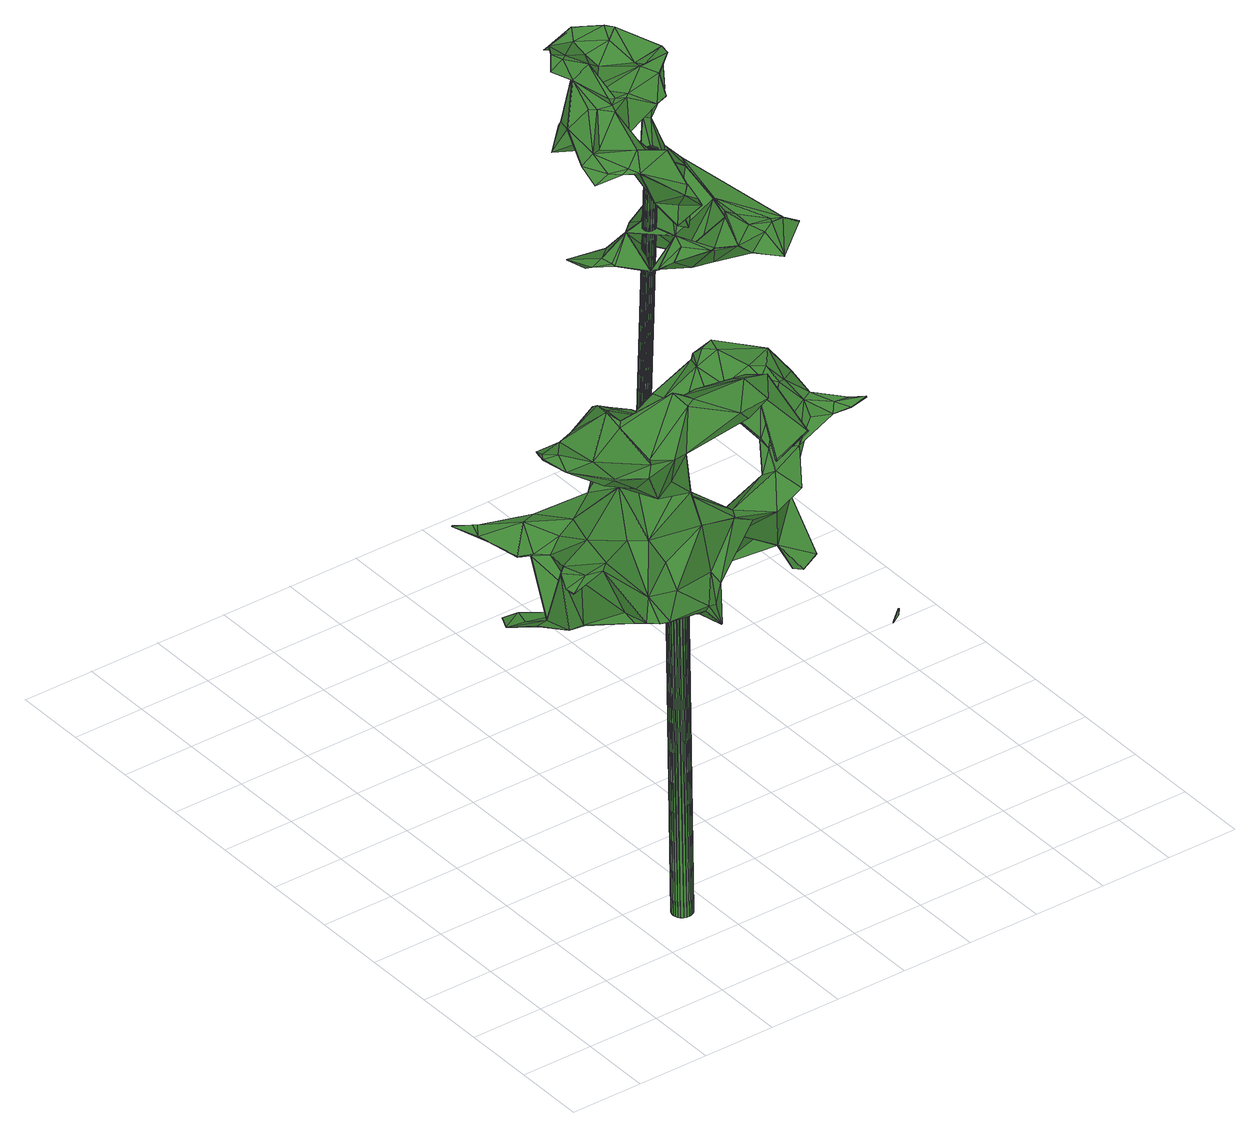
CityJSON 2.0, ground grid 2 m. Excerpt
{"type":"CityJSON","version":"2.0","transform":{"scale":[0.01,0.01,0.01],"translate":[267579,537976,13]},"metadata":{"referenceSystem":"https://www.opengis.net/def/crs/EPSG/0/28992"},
"CityObjects":{
"tree1":{"type":"SolitaryVegetationObject","attributes":{"gtid":162,"crown_width_m":7.84,"crown_median_z":25.94,"crown_r50_m":0.362,"crown_porosity":0.915,"trunk_H_m":12.2,"trunk_DBH_m":0.555,"trunk_radius_m":0.278,"trunk_base_height_m":13.74,"original_gtid":"178"},"geometry":[{"type":"Solid","lod":"3","boundaries":[[[[0,1,2]],[[3,4,5]],[[6,7,8]],[[9,10,11]],[[12,13,14]],[[15,16,17]],[[18,19,20]],[[15,21,22]],[[23,24,25]],[[26,27,28]],[[29,30,31]],[[32,33,34]],[[32,34,35]],[[36,37,38]],[[36,39,37]],[[14,40,41]],[[42,43,44]],[[45,46,47]],[[45,47,48]],[[49,50,51]],[[52,51,50]],[[53,54,55]],[[56,57,58]],[[3,5,59]],[[60,15,17]],[[48,61,32]],[[50,49,62]],[[62,49,63]],[[64,0,2]],[[14,65,40]],[[28,27,66]],[[67,68,69]],[[70,71,72]],[[73,74,75]],[[76,60,17]],[[76,17,77]],[[78,79,80]],[[81,67,82]],[[28,66,83]],[[84,21,60]],[[85,86,87]],[[76,88,35]],[[6,8,89]],[[64,79,0]],[[90,40,65]],[[91,92,20]],[[93,94,95]],[[96,97,98]],[[99,100,101]],[[102,103,104]],[[46,105,104]],[[106,11,10]],[[107,1,0]],[[108,109,110]],[[78,80,111]],[[112,113,114]],[[115,116,117]],[[57,56,118]],[[119,120,121]],[[7,122,123]],[[8,7,123]],[[124,97,125]],[[40,126,127]],[[116,128,129]],[[130,129,128]],[[131,132,133]],[[14,13,65]],[[134,72,93]],[[101,135,136]],[[137,138,139]],[[22,45,15]],[[77,88,4]],[[51,140,49]],[[28,141,26]],[[83,141,28]],[[142,143,25]],[[144,145,146]],[[80,146,145]],[[147,148,149]],[[2,144,64]],[[27,150,66]],[[115,117,151]],[[152,153,154]],[[155,152,154]],[[156,98,97]],[[157,158,19]],[[91,19,158]],[[48,32,16]],[[106,159,145]],[[160,161,162]],[[71,163,164]],[[81,110,165]],[[119,149,166]],[[167,162,161]],[[129,130,168]],[[129,168,157]],[[152,169,153]],[[169,170,153]],[[108,29,171]],[[172,77,4]],[[149,110,109]],[[173,174,175]],[[173,175,176]],[[160,162,112]],[[173,177,178]],[[173,176,177]],[[179,180,181]],[[14,71,182]],[[117,116,183]],[[117,183,19]],[[89,177,184]],[[184,177,176]],[[157,19,183]],[[144,146,64]],[[185,75,186]],[[187,188,189]],[[190,191,192]],[[120,191,190]],[[193,194,104]],[[77,17,16]],[[187,189,71]],[[98,43,195]],[[196,96,195]],[[197,181,144]],[[198,144,181]],[[98,195,96]],[[111,80,164]],[[172,4,3]],[[196,195,43]],[[199,36,38]],[[38,200,199]],[[156,44,98]],[[98,44,43]],[[201,202,96]],[[151,158,157]],[[151,157,168]],[[62,52,50]],[[203,94,204]],[[35,205,32]],[[127,41,40]],[[165,110,206]],[[207,208,9]],[[9,208,57]],[[106,180,11]],[[174,209,175]],[[210,211,117]],[[129,183,116]],[[212,138,213]],[[212,175,138]],[[129,157,183]],[[214,147,215]],[[69,216,67]],[[83,150,141]],[[64,146,80]],[[189,111,163]],[[131,217,132]],[[19,91,20]],[[119,166,120]],[[218,190,219]],[[3,58,172]],[[53,220,18]],[[204,94,221]],[[222,221,94]],[[95,94,203]],[[102,104,105]],[[46,223,105]],[[102,105,223]],[[161,160,39]],[[23,85,224]],[[197,144,1]],[[186,167,185]],[[221,117,19]],[[73,185,225]],[[167,161,185]],[[9,138,175]],[[9,226,138]],[[90,126,40]],[[96,42,201]],[[127,126,107]],[[68,63,140]],[[127,188,41]],[[180,106,198]],[[180,198,181]],[[227,228,155]],[[5,4,229]],[[230,141,150]],[[172,76,77]],[[222,94,93]],[[231,133,232]],[[84,60,100]],[[233,177,89]],[[65,177,233]],[[26,230,27]],[[141,230,26]],[[53,20,234]],[[38,53,234]],[[109,229,149]],[[5,229,109]],[[22,84,235]],[[11,180,226]],[[234,236,200]],[[177,65,13]],[[32,205,16]],[[123,122,212]],[[186,162,167]],[[214,237,61]],[[238,186,82]],[[164,80,145]],[[165,239,240]],[[35,88,205]],[[213,241,8]],[[242,241,213]],[[109,243,5]],[[122,7,244]],[[91,158,92]],[[151,92,158]],[[84,100,99]],[[58,57,172]],[[235,45,22]],[[128,245,130]],[[224,87,142]],[[85,87,224]],[[1,144,2]],[[21,84,22]],[[235,84,99]],[[222,246,247]],[[222,248,246]],[[4,88,207]],[[152,249,169]],[[238,162,186]],[[112,162,238]],[[77,205,88]],[[250,211,251]],[[73,75,185]],[[4,207,229]],[[249,252,85]],[[228,85,252]],[[228,252,249]],[[0,78,107]],[[244,253,122]],[[23,25,85]],[[184,176,254]],[[254,253,184]],[[96,196,42]],[[200,74,73]],[[112,255,160]],[[112,70,255]],[[24,142,25]],[[224,142,24]],[[224,24,23]],[[253,7,6]],[[175,209,207]],[[59,58,3]],[[161,36,185]],[[39,36,161]],[[185,36,225]],[[38,234,200]],[[107,197,1]],[[126,197,107]],[[51,256,140]],[[257,103,155]],[[10,9,57]],[[211,258,251]],[[210,258,211]],[[70,112,12]],[[27,230,150]],[[88,76,172]],[[57,118,159]],[[259,260,114]],[[39,134,54]],[[200,236,108]],[[29,108,236]],[[92,29,236]],[[140,261,262]],[[244,232,253]],[[31,30,263]],[[155,154,257]],[[199,200,73]],[[199,73,225]],[[225,36,199]],[[97,264,156]],[[206,239,165]],[[200,108,74]],[[206,240,239]],[[206,265,240]],[[34,33,60]],[[229,259,149]],[[147,149,259]],[[266,211,250]],[[66,150,83]],[[190,192,193]],[[18,220,267]],[[173,178,174]],[[179,226,180]],[[244,7,268]],[[232,244,268]],[[232,268,231]],[[165,269,270]],[[81,270,269]],[[81,165,270]],[[143,249,85]],[[143,85,25]],[[205,77,16]],[[119,110,149]],[[235,99,136]],[[136,99,101]],[[43,42,196]],[[181,197,271]],[[223,45,235]],[[265,110,119]],[[206,110,265]],[[108,110,81]],[[74,108,81]],[[156,264,56]],[[156,272,44]],[[153,170,219]],[[56,273,156]],[[223,46,45]],[[75,74,81]],[[229,209,260]],[[207,209,229]],[[75,81,186]],[[111,107,78]],[[202,97,96]],[[78,0,79]],[[222,247,221]],[[140,262,170]],[[64,80,79]],[[198,106,145]],[[68,67,274]],[[184,253,6]],[[127,107,188]],[[18,267,221]],[[222,93,248]],[[165,261,269]],[[187,41,188]],[[122,253,254]],[[93,95,134]],[[120,166,191]],[[116,115,245]],[[134,39,160]],[[250,263,266]],[[15,45,16]],[[265,121,240]],[[11,226,9]],[[21,15,60]],[[59,243,263]],[[8,241,89]],[[123,275,8]],[[211,92,151]],[[68,140,170]],[[63,49,140]],[[272,250,251]],[[272,251,42]],[[44,272,42]],[[10,159,106]],[[12,177,13]],[[276,135,277]],[[259,229,260]],[[259,216,147]],[[67,216,259]],[[264,248,71]],[[278,194,193]],[[81,82,186]],[[250,273,263]],[[59,263,273]],[[272,273,250]],[[31,243,109]],[[190,218,121]],[[69,68,279]],[[33,100,60]],[[32,61,33]],[[243,31,263]],[[212,122,254]],[[89,280,6]],[[280,184,6]],[[251,258,42]],[[281,133,132]],[[169,249,143]],[[119,121,265]],[[34,76,35]],[[60,76,34]],[[132,217,253]],[[188,107,189]],[[89,184,280]],[[145,159,164]],[[207,9,175]],[[55,134,95]],[[54,134,55]],[[204,282,203]],[[181,139,179]],[[255,70,134]],[[142,87,143]],[[212,275,123]],[[117,247,210]],[[213,8,275]],[[212,213,275]],[[254,175,212]],[[272,156,273]],[[56,58,273]],[[59,273,58]],[[59,5,243]],[[47,278,214]],[[47,214,61]],[[53,37,54]],[[48,16,45]],[[57,208,172]],[[103,283,104]],[[271,139,181]],[[221,267,204]],[[235,227,223]],[[134,70,72]],[[41,187,71]],[[41,71,14]],[[194,46,104]],[[253,232,281]],[[281,232,133]],[[172,208,88]],[[19,18,221]],[[164,163,111]],[[249,152,155]],[[82,67,113]],[[259,113,67]],[[227,86,228]],[[168,130,245]],[[116,245,128]],[[175,254,176]],[[215,279,277]],[[95,220,55]],[[143,279,169]],[[255,134,160]],[[169,279,68]],[[178,284,114]],[[114,260,209]],[[114,209,174]],[[71,118,264]],[[56,264,118]],[[271,242,139]],[[68,170,169]],[[264,97,124]],[[264,124,248]],[[263,30,266]],[[211,266,30]],[[277,87,86]],[[277,86,276]],[[231,285,133]],[[286,190,193]],[[190,286,219]],[[112,238,113]],[[18,20,53]],[[236,234,20]],[[236,20,92]],[[276,86,227]],[[82,113,238]],[[39,54,37]],[[259,114,113]],[[211,30,92]],[[279,143,287]],[[215,147,216]],[[279,215,216]],[[279,216,69]],[[92,30,29]],[[253,268,7]],[[247,117,221]],[[211,151,117]],[[93,72,248]],[[71,248,72]],[[271,197,90]],[[126,90,197]],[[213,138,137]],[[226,179,138]],[[42,258,201]],[[107,111,189]],[[207,88,208]],[[257,283,103]],[[174,178,114]],[[95,203,282]],[[282,267,95]],[[12,284,177]],[[178,177,284]],[[193,104,283]],[[114,284,112]],[[112,284,12]],[[149,148,166]],[[191,166,148]],[[204,267,282]],[[278,192,214]],[[85,228,86]],[[55,220,53]],[[63,68,274]],[[63,274,62]],[[81,274,67]],[[269,52,274]],[[269,274,81]],[[62,274,52]],[[154,219,286]],[[154,286,257]],[[155,228,249]],[[71,189,163]],[[48,47,61]],[[194,278,47]],[[46,194,47]],[[57,159,10]],[[246,248,124]],[[71,159,118]],[[164,159,71]],[[108,171,109]],[[31,171,29]],[[147,214,191]],[[192,191,214]],[[242,213,137]],[[277,287,143]],[[168,245,151]],[[115,151,245]],[[223,155,102]],[[102,155,103]],[[235,136,276]],[[227,235,276]],[[135,276,136]],[[223,227,155]],[[267,220,95]],[[12,182,288]],[[12,288,70]],[[52,269,51]],[[261,51,269]],[[215,277,135]],[[289,70,288]],[[289,288,182]],[[210,290,201]],[[65,291,90]],[[201,290,202]],[[246,124,125]],[[202,125,97]],[[131,268,217]],[[253,217,268]],[[253,281,132]],[[65,233,291]],[[14,182,12]],[[286,283,257]],[[286,193,283]],[[261,165,121]],[[261,121,218]],[[240,121,165]],[[190,121,120]],[[214,215,237]],[[135,101,237]],[[135,237,215]],[[53,38,37]],[[210,247,246]],[[268,131,285]],[[268,285,231]],[[87,277,143]],[[133,285,131]],[[89,241,233]],[[242,233,241]],[[278,193,292]],[[191,148,147]],[[109,171,31]],[[144,198,145]],[[271,90,291]],[[271,291,242]],[[70,289,71]],[[182,71,289]],[[233,242,291]],[[137,139,242]],[[179,139,138]],[[192,292,193]],[[192,278,292]],[[33,61,293]],[[153,219,154]],[[170,262,219]],[[61,237,293]],[[101,293,237]],[[33,293,100]],[[100,293,101]],[[261,140,256]],[[261,256,51]],[[201,258,210]],[[218,262,261]],[[219,262,218]],[[277,279,287]],[[210,246,125]],[[290,125,202]],[[290,210,125]],[[294,295,296]],[[294,296,297]],[[297,296,298]],[[297,298,299]],[[296,295,300]],[[296,300,298]],[[298,300,301]],[[298,301,299]],[[300,295,302]],[[300,302,301]],[[301,302,303]],[[301,303,299]],[[302,295,304]],[[302,304,303]],[[303,304,305]],[[303,305,299]],[[304,295,306]],[[304,306,305]],[[305,306,307]],[[305,307,299]],[[306,295,308]],[[306,308,307]],[[307,308,309]],[[307,309,299]],[[308,295,310]],[[308,310,309]],[[309,310,311]],[[309,311,299]],[[310,295,312]],[[310,312,311]],[[311,312,313]],[[311,313,299]],[[312,295,314]],[[312,314,313]],[[313,314,315]],[[313,315,299]],[[314,295,316]],[[314,316,315]],[[315,316,317]],[[315,317,299]],[[316,295,318]],[[316,318,317]],[[317,318,319]],[[317,319,299]],[[318,295,320]],[[318,320,319]],[[319,320,321]],[[319,321,299]],[[320,295,322]],[[320,322,321]],[[321,322,323]],[[321,323,299]],[[322,295,324]],[[322,324,323]],[[323,324,325]],[[323,325,299]],[[324,295,326]],[[324,326,325]],[[325,326,327]],[[325,327,299]],[[326,295,328]],[[326,328,327]],[[327,328,329]],[[327,329,299]],[[328,295,330]],[[328,330,329]],[[329,330,331]],[[329,331,299]],[[330,295,332]],[[330,332,331]],[[331,332,333]],[[331,333,299]],[[332,295,334]],[[332,334,333]],[[333,334,335]],[[333,335,299]],[[334,295,336]],[[334,336,335]],[[335,336,337]],[[335,337,299]],[[336,295,338]],[[336,338,337]],[[337,338,339]],[[337,339,299]],[[338,295,340]],[[338,340,339]],[[339,340,341]],[[339,341,299]],[[340,295,342]],[[340,342,341]],[[341,342,343]],[[341,343,299]],[[342,295,294]],[[342,294,343]],[[343,294,297]],[[343,297,299]]]]}]},
"tree2":{"type":"SolitaryVegetationObject","attributes":{"gtid":218,"crown_width_m":5.12,"crown_median_z":25.45,"crown_r50_m":0.335,"crown_porosity":0.908,"trunk_H_m":11.68,"trunk_DBH_m":0.337,"trunk_radius_m":0.169,"trunk_base_height_m":13.77,"original_gtid":"239"},"geometry":[{"type":"Solid","lod":"3","boundaries":[[[[344,345,346]],[[347,348,349]],[[350,351,352]],[[353,354,355]],[[356,357,358]],[[359,360,361]],[[362,363,364]],[[365,360,359]],[[366,367,368]],[[369,370,371]],[[372,370,373]],[[374,367,366]],[[374,366,375]],[[376,377,378]],[[379,380,376]],[[361,360,381]],[[382,348,347]],[[360,345,381]],[[360,365,345]],[[383,384,385]],[[384,386,387]],[[388,389,390]],[[345,344,381]],[[391,392,366]],[[393,394,395]],[[373,396,397]],[[396,398,399]],[[400,401,402]],[[403,404,405]],[[406,404,403]],[[401,407,408]],[[409,410,411]],[[412,413,414]],[[415,347,349]],[[397,372,373]],[[416,417,418]],[[416,418,391]],[[412,419,420]],[[421,422,379]],[[423,424,425]],[[426,427,428]],[[426,428,350]],[[373,398,396]],[[429,358,357]],[[430,431,432]],[[371,364,369]],[[372,433,434]],[[376,435,379]],[[436,437,438]],[[439,440,441]],[[442,443,444]],[[445,409,446]],[[404,424,423]],[[414,386,384]],[[346,345,365]],[[383,419,412]],[[423,447,448]],[[449,419,353]],[[450,451,452]],[[387,453,384]],[[454,455,456]],[[457,453,458]],[[459,460,426]],[[417,405,404]],[[425,461,447]],[[402,401,383]],[[410,427,411]],[[439,462,463]],[[359,361,356]],[[370,369,464]],[[370,464,398]],[[353,419,354]],[[421,435,390]],[[465,466,363]],[[372,434,370]],[[371,370,434]],[[393,412,420]],[[467,468,469]],[[383,385,470]],[[471,450,452]],[[438,450,472]],[[473,474,412]],[[385,457,470]],[[398,373,370]],[[389,421,390]],[[463,375,439]],[[463,374,375]],[[475,405,476]],[[444,443,477]],[[352,478,444]],[[452,479,480]],[[362,481,482]],[[388,483,389]],[[348,417,349]],[[396,399,397]],[[379,435,421]],[[463,484,446]],[[485,486,473]],[[440,439,375]],[[487,488,442]],[[487,442,444]],[[359,489,490]],[[348,382,392]],[[491,492,493]],[[494,493,492]],[[381,495,496]],[[430,432,429]],[[382,347,491]],[[414,384,412]],[[412,384,383]],[[497,356,498]],[[437,479,452]],[[368,391,366]],[[415,492,491]],[[473,412,393]],[[378,499,500]],[[449,501,502]],[[353,502,501]],[[353,501,449]],[[503,504,350]],[[378,413,499]],[[472,355,354]],[[474,473,505]],[[425,447,423]],[[376,380,468]],[[383,354,419]],[[502,399,506]],[[502,506,420]],[[507,508,509]],[[420,419,449]],[[510,511,497]],[[510,512,511]],[[420,506,394]],[[399,394,506]],[[376,513,435]],[[514,435,513]],[[477,443,442]],[[515,516,495]],[[420,449,502]],[[454,517,509]],[[454,518,517]],[[498,483,519]],[[498,519,497]],[[398,464,399]],[[378,520,413]],[[406,424,404]],[[394,399,464]],[[378,500,483]],[[363,369,364]],[[521,433,502]],[[348,392,417]],[[354,522,523]],[[472,450,524]],[[488,487,525]],[[488,525,526]],[[527,482,471]],[[519,528,529]],[[528,519,500]],[[394,393,420]],[[448,447,530]],[[371,433,521]],[[434,433,371]],[[521,531,532]],[[533,532,531]],[[417,404,448]],[[448,404,423]],[[393,485,473]],[[378,485,393]],[[393,534,378]],[[378,534,520]],[[358,535,498]],[[536,537,511]],[[362,482,466]],[[408,538,383]],[[437,517,479]],[[416,476,417]],[[539,540,409]],[[415,491,347]],[[511,424,541]],[[488,490,511]],[[490,489,511]],[[406,541,424]],[[485,467,486]],[[511,489,497]],[[463,476,416]],[[530,447,542]],[[478,543,487]],[[445,410,409]],[[544,349,530]],[[544,530,346]],[[544,346,365]],[[410,445,428]],[[410,428,427]],[[500,499,459]],[[463,462,484]],[[545,535,429]],[[546,547,548]],[[500,459,528]],[[411,486,409]],[[486,539,409]],[[444,478,487]],[[549,475,550]],[[551,422,430]],[[346,552,344]],[[438,472,553]],[[456,554,454]],[[523,454,354]],[[421,545,431]],[[459,539,528]],[[350,441,503]],[[452,480,471]],[[471,480,527]],[[376,378,388]],[[376,468,467]],[[536,511,540]],[[366,382,491]],[[403,405,549]],[[386,414,508]],[[515,495,381]],[[495,516,469]],[[524,353,355]],[[524,355,472]],[[362,466,546]],[[522,354,555]],[[412,499,413]],[[517,507,509]],[[474,499,412]],[[371,546,548]],[[371,521,546]],[[358,429,535]],[[530,349,417]],[[530,417,448]],[[454,554,556]],[[480,479,518]],[[550,446,409]],[[386,508,507]],[[387,386,507]],[[456,520,534]],[[381,551,361]],[[497,529,528]],[[378,483,388]],[[519,529,497]],[[556,557,553]],[[554,557,556]],[[538,557,383]],[[553,557,538]],[[456,413,520]],[[477,537,536]],[[481,362,548]],[[517,437,436]],[[428,445,350]],[[522,456,523]],[[383,456,354]],[[354,456,555]],[[522,555,456]],[[383,554,456]],[[440,494,503]],[[534,482,527]],[[456,534,523]],[[454,509,455]],[[508,414,509]],[[553,436,438]],[[352,351,478]],[[460,411,558]],[[460,558,426]],[[381,496,551]],[[483,498,389]],[[391,418,392]],[[417,392,418]],[[503,441,440]],[[462,439,441]],[[538,400,436]],[[382,366,392]],[[383,401,408]],[[460,499,474]],[[459,499,460]],[[472,354,553]],[[361,357,356]],[[559,436,400]],[[517,560,507]],[[507,560,387]],[[436,560,517]],[[436,559,560]],[[427,558,411]],[[426,558,427]],[[344,561,381]],[[518,534,480]],[[527,480,534]],[[361,551,430]],[[430,562,431]],[[518,479,517]],[[538,436,553]],[[516,515,461]],[[383,557,554]],[[349,563,526]],[[359,490,564]],[[359,564,365]],[[461,542,447]],[[490,526,563]],[[495,468,380]],[[362,546,363]],[[546,465,363]],[[356,489,359]],[[402,383,470]],[[458,400,402]],[[528,510,497]],[[495,469,468]],[[366,493,375]],[[491,493,366]],[[388,514,513]],[[388,513,376]],[[466,534,395]],[[483,500,519]],[[521,502,353]],[[454,556,354]],[[437,452,451]],[[437,451,438]],[[543,478,565]],[[375,493,440]],[[440,493,494]],[[399,502,433]],[[476,463,446]],[[476,446,550]],[[356,358,498]],[[421,431,562]],[[536,540,539]],[[463,566,374]],[[481,547,471]],[[444,567,352]],[[411,505,486]],[[473,486,505]],[[460,505,411]],[[474,505,460]],[[490,488,526]],[[537,442,511]],[[442,488,511]],[[540,511,550]],[[550,511,549]],[[550,409,540]],[[442,537,477]],[[548,364,371]],[[521,533,465]],[[350,567,426]],[[565,478,568]],[[565,568,415]],[[543,565,415]],[[525,415,569]],[[570,549,511]],[[475,476,550]],[[548,362,364]],[[352,567,350]],[[441,484,462]],[[445,484,350]],[[441,350,484]],[[385,384,453]],[[385,453,457]],[[464,363,394]],[[369,363,464]],[[397,433,372]],[[399,433,397]],[[456,455,413]],[[413,455,414]],[[414,455,509]],[[518,454,523]],[[518,523,534]],[[438,451,450]],[[534,466,482]],[[560,458,387]],[[515,542,461]],[[552,542,515]],[[552,515,344]],[[346,542,552]],[[530,542,346]],[[562,430,422]],[[562,422,421]],[[389,535,421]],[[545,421,535]],[[498,535,389]],[[432,431,545]],[[559,400,458]],[[432,545,429]],[[466,571,450]],[[471,482,481]],[[393,395,534]],[[394,363,395]],[[497,489,356]],[[544,572,349]],[[563,349,572]],[[563,572,365]],[[467,573,486]],[[365,572,544]],[[459,567,539]],[[459,426,567]],[[461,469,516]],[[539,573,528]],[[533,521,532]],[[461,425,469]],[[466,465,533]],[[546,521,465]],[[466,531,571]],[[466,533,531]],[[524,531,353]],[[521,353,531]],[[466,395,363]],[[531,450,571]],[[450,531,524]],[[467,485,377]],[[467,377,376]],[[503,494,504]],[[536,539,567]],[[536,567,477]],[[415,568,492]],[[494,492,568]],[[539,486,573]],[[570,403,549]],[[525,569,526]],[[349,569,415]],[[526,569,349]],[[429,357,430]],[[570,511,541]],[[367,374,566]],[[367,566,368]],[[391,566,416]],[[391,368,566]],[[566,463,416]],[[405,417,476]],[[475,549,405]],[[387,458,453]],[[478,351,504]],[[477,567,444]],[[568,478,504]],[[568,504,494]],[[351,350,504]],[[495,380,496]],[[496,380,379]],[[425,424,512]],[[512,469,425]],[[511,512,424]],[[496,422,551]],[[496,379,422]],[[403,570,406]],[[406,570,541]],[[487,543,525]],[[430,357,361]],[[556,553,354]],[[563,365,564]],[[563,564,490]],[[560,559,458]],[[484,445,446]],[[450,471,547]],[[466,450,547]],[[548,547,481]],[[458,402,457]],[[470,457,402]],[[390,514,388]],[[435,514,390]],[[466,547,546]],[[400,407,401]],[[538,407,400]],[[415,525,543]],[[512,573,469]],[[469,573,467]],[[512,510,573]],[[528,573,510]],[[485,378,377]],[[381,561,515]],[[344,515,561]],[[408,407,538]],[[574,575,576]],[[574,576,577]],[[577,576,578]],[[577,578,579]],[[576,575,580]],[[576,580,578]],[[578,580,581]],[[578,581,579]],[[580,575,582]],[[580,582,581]],[[581,582,583]],[[581,583,579]],[[582,575,584]],[[582,584,583]],[[583,584,585]],[[583,585,579]],[[584,575,586]],[[584,586,585]],[[585,586,587]],[[585,587,579]],[[586,575,588]],[[586,588,587]],[[587,588,589]],[[587,589,579]],[[588,575,590]],[[588,590,589]],[[589,590,591]],[[589,591,579]],[[590,575,592]],[[590,592,591]],[[591,592,593]],[[591,593,579]],[[592,575,594]],[[592,594,593]],[[593,594,595]],[[593,595,579]],[[594,575,596]],[[594,596,595]],[[595,596,597]],[[595,597,579]],[[596,575,598]],[[596,598,597]],[[597,598,599]],[[597,599,579]],[[598,575,600]],[[598,600,599]],[[599,600,601]],[[599,601,579]],[[600,575,602]],[[600,602,601]],[[601,602,603]],[[601,603,579]],[[602,575,604]],[[602,604,603]],[[603,604,605]],[[603,605,579]],[[604,575,606]],[[604,606,605]],[[605,606,607]],[[605,607,579]],[[606,575,608]],[[606,608,607]],[[607,608,609]],[[607,609,579]],[[608,575,610]],[[608,610,609]],[[609,610,611]],[[609,611,579]],[[610,575,612]],[[610,612,611]],[[611,612,613]],[[611,613,579]],[[612,575,614]],[[612,614,613]],[[613,614,615]],[[613,615,579]],[[614,575,616]],[[614,616,615]],[[615,616,617]],[[615,617,579]],[[616,575,618]],[[616,618,617]],[[617,618,619]],[[617,619,579]],[[618,575,620]],[[618,620,619]],[[619,620,621]],[[619,621,579]],[[620,575,622]],[[620,622,621]],[[621,622,623]],[[621,623,579]],[[622,575,574]],[[622,574,623]],[[623,574,577]],[[623,577,579]]]]}]}
},
"vertices":[
[127,355,1547],[159,337,1557],[134,369,1552],[453,516,1235],[471,512,1243],[462,476,1208],[655,152,1620],[717,239,1617],[636,223,1647],[470,457,1496],[399,479,1513],[410,472,1520],[467,214,1387],[396,199,1457],[339,174,1443],[738,566,1489],[732,560,1475],[729,560,1478],[174,254,1098],[147,278,1080],[175,255,1095],[744,535,1518],[778,544,1525],[1053,286,1384],[1052,284,1386],[1014,295,1365],[927,12,925],[948,23,934],[949,20,935],[318,289,1129],[293,378,1262],[339,343,1250],[679,531,1417],[703,445,1413],[676,502,1426],[635,545,1408],[444,124,1099],[304,83,1146],[325,136,1132],[305,81,1148],[293,150,1536],[277,183,1493],[88,513,1232],[32,595,1261],[79,553,1265],[870,496,1446],[880,540,1294],[862,475,1304],[760,467,1442],[850,217,1045],[804,214,1030],[822,248,1042],[786,229,1024],[242,141,1137],[277,85,1152],[251,107,1153],[344,463,1302],[411,482,1368],[424,540,1312],[427,475,1217],[711,515,1490],[735,426,1398],[794,195,1036],[849,215,1048],[142,404,1537],[390,176,1535],[957,31,944],[724,209,1227],[818,278,1198],[805,217,1259],[367,250,1269],[313,299,1420],[320,274,1273],[489,165,1040],[530,219,1124],[538,191,1104],[635,546,1412],[633,588,1403],[128,356,1544],[142,402,1535],[179,397,1526],[655,292,1145],[670,234,1212],[957,28,946],[771,511,1518],[1027,323,1375],[950,378,1392],[986,328,1377],[483,564,1340],[564,143,1620],[315,172,1554],[225,308,1095],[270,302,1103],[201,201,1298],[128,185,1300],[175,177,1298],[55,521,1261],[156,474,1287],[78,552,1268],[814,443,1490],[759,465,1444],[824,405,1470],[892,514,1293],[977,487,1210],[881,550,1280],[883,541,1293],[363,469,1542],[144,285,1541],[509,299,1176],[482,397,1193],[641,356,1156],[190,346,1530],[496,209,1281],[613,230,1245],[486,256,1352],[115,412,1044],[72,431,1036],[131,346,1079],[390,368,1353],[699,427,1068],[752,437,1055],[733,441,1031],[700,304,1587],[653,299,1597],[218,411,1255],[144,415,1231],[203,169,1559],[200,167,1557],[96,479,1028],[100,422,1029],[99,479,1027],[688,162,1416],[687,166,1416],[797,195,1443],[296,158,1182],[863,384,1454],[854,425,1482],[482,281,1594],[479,381,1509],[347,337,1579],[834,336,1145],[928,11,927],[1013,295,1367],[972,313,1354],[208,396,1543],[250,414,1528],[180,399,1528],[760,316,1262],[755,347,1113],[643,357,1158],[955,30,946],[194,339,1082],[885,366,1298],[879,419,1179],[906,447,1175],[908,449,1307],[203,494,1280],[136,383,1037],[193,336,1080],[328,392,1488],[390,166,1158],[454,122,1111],[530,217,1126],[272,333,1495],[285,365,1483],[680,379,996],[745,407,1083],[485,135,1095],[131,456,1040],[900,334,1294],[841,354,1154],[459,303,1246],[480,567,1341],[413,284,1462],[458,288,1386],[480,379,1506],[557,264,1552],[436,191,1526],[460,252,1392],[374,430,1548],[369,460,1548],[334,377,1588],[376,216,1452],[123,374,1050],[593,150,1587],[493,122,1042],[539,189,1106],[227,206,1516],[194,198,1528],[209,241,1530],[792,449,1040],[828,388,1153],[857,406,1166],[902,459,1172],[879,548,1280],[65,558,1269],[30,593,1261],[218,277,1546],[253,411,1543],[451,156,1070],[436,188,1079],[98,476,1228],[99,422,1238],[89,181,1264],[83,205,1267],[634,586,1401],[659,434,1017],[489,421,1338],[466,497,1360],[494,358,1339],[138,420,1225],[184,417,1219],[579,342,1574],[528,322,1589],[789,365,1327],[791,332,1318],[781,290,1279],[689,164,1418],[793,448,1038],[859,405,1164],[236,172,1154],[103,252,1280],[118,262,1288],[958,509,1410],[1052,286,1388],[492,123,1040],[409,443,1529],[941,439,1423],[951,380,1390],[535,379,1294],[927,13,927],[797,179,1452],[796,196,1445],[464,221,1637],[335,216,1121],[898,478,1487],[327,249,1118],[790,363,1330],[610,229,1244],[657,430,988],[659,433,987],[491,235,1640],[452,267,1657],[435,441,1206],[717,280,1578],[128,456,1043],[178,394,1225],[198,314,1138],[223,306,1298],[941,338,1328],[210,450,1260],[155,457,1245],[987,329,1374],[709,266,1552],[590,297,1535],[403,229,1200],[794,335,1116],[952,465,1176],[130,454,1230],[628,259,1245],[497,337,1308],[785,416,1044],[831,388,1150],[292,396,1270],[254,404,1294],[662,453,1035],[220,412,1252],[137,214,1262],[795,180,1452],[775,276,1070],[764,311,1099],[335,324,1571],[202,494,1277],[343,463,1298],[775,274,1073],[573,335,1581],[885,394,1446],[923,366,1388],[863,471,1299],[878,324,1295],[593,148,1589],[794,196,1444],[89,183,1262],[951,468,1177],[469,217,1389],[796,179,1449],[904,458,1170],[931,349,1343],[456,252,1390],[371,309,1421],[100,422,1234],[352,227,1523],[877,421,1178],[735,426,1402],[553,325,74],[525,325,74],[552,332,74],[538,332,1294],[537,339,1294],[510,332,1294],[549,339,74],[534,345,1294],[545,345,74],[530,351,1294],[539,349,74],[524,356,1294],[532,352,74],[517,359,1294],[525,353,74],[510,359,1294],[518,352,74],[503,359,1294],[511,349,74],[496,356,1294],[505,345,74],[490,352,1293],[501,339,74],[486,346,1293],[498,332,74],[483,339,1293],[497,325,74],[482,332,1293],[498,318,74],[483,325,1294],[501,311,74],[486,318,1294],[505,306,74],[490,312,1294],[511,301,74],[496,308,1294],[518,298,74],[503,305,1294],[525,297,74],[510,304,1294],[532,298,74],[517,305,1294],[539,301,74],[524,308,1294],[545,305,74],[530,312,1294],[549,311,74],[534,318,1294],[552,318,74],[537,324,1294],
[1155,1511,1288],[1185,1499,1317],[1145,1552,1327],[1237,1750,1494],[1201,1750,1471],[1218,1684,1476],[1502,1704,1448],[1432,1680,1437],[1493,1669,1453],[1414,1652,931],[1501,1552,923],[1500,1552,922],[1341,1469,1339],[1333,1378,1291],[1327,1404,1221],[1269,1494,1356],[1226,1471,1330],[1243,1446,1324],[1328,1517,963],[1338,1630,1011],[1278,1594,957],[1174,1543,1356],[1278,1860,1455],[1286,1889,1425],[1284,1888,1426],[1275,1602,960],[1251,1649,933],[1277,1594,955],[1278,1712,884],[1214,1704,940],[1346,1878,1456],[1356,1874,1471],[1366,1519,1190],[1391,1595,1226],[1435,1603,1201],[1287,1448,1218],[1289,1447,1220],[1209,1471,1320],[1228,1785,1493],[1668,1532,987],[1695,1473,994],[1739,1467,969],[1662,1477,1001],[1652,1462,1003],[1424,1481,1162],[1358,1404,1141],[1356,1406,1140],[1278,1858,1453],[1228,1784,1491],[1387,1633,1022],[1338,1632,1011],[1385,1632,1023],[1215,1705,941],[1278,1713,886],[1215,1704,942],[1323,1689,938],[1633,1387,952],[1662,1476,999],[1694,1473,992],[1295,1668,1422],[1209,1718,1339],[1303,1701,1417],[1232,1640,1410],[1620,1448,994],[1596,1480,1008],[1419,1713,1306],[1512,1752,1321],[1461,1716,1272],[1526,1655,1138],[1522,1634,1128],[1544,1549,1070],[1279,1702,1489],[1341,1799,1435],[1246,1726,1454],[1255,1765,1488],[1425,1730,949],[1424,1731,948],[1316,1394,1168],[1287,1446,1219],[1209,1728,1325],[1263,1652,1286],[1263,1653,1284],[1505,1696,1327],[1531,1734,1301],[1495,1737,1355],[1335,1378,1291],[1306,1349,1287],[1345,1334,1250],[1328,1326,1280],[1343,1679,937],[1287,1679,911],[1321,1428,1167],[1572,1433,961],[1532,1440,995],[1511,1507,919],[1419,1825,1476],[1419,1824,1478],[1433,1799,1479],[1398,1584,1388],[1433,1595,1390],[1443,1636,1431],[1493,1738,1356],[1397,1719,1354],[1151,1679,1295],[1207,1718,1340],[1424,1730,947],[1450,1513,926],[1478,1459,999],[1465,1455,999],[1694,1472,993],[1551,1515,1030],[1542,1548,1069],[1542,1550,1068],[1738,1465,968],[1634,1386,954],[1454,1682,1270],[1460,1695,1264],[1249,1639,1285],[1406,1784,1460],[1374,1802,1434],[1268,1634,961],[1338,1630,1009],[1419,1539,1016],[1368,1613,1237],[1354,1561,1250],[1345,1598,1266],[1738,1467,967],[1375,1485,986],[1500,1541,920],[1441,1642,1193],[1470,1655,1197],[1351,1716,1384],[1352,1761,1419],[1434,1595,1388],[1409,1667,1448],[1478,1458,1000],[1465,1456,1001],[1341,1501,970],[1342,1503,971],[1426,1481,1163],[1424,1710,1428],[1420,1624,1197],[1430,1687,1279],[1339,1623,1422],[1328,1614,1419],[1301,1499,1337],[1279,1595,1408],[1256,1764,1490],[1342,1799,1437],[1337,1841,1454],[1404,1784,1462],[1267,1547,1299],[1243,1448,1322],[1347,1516,1293],[1360,1455,1197],[1471,1654,1199],[1434,1601,1203],[1415,1693,945],[1373,1686,940],[1432,1799,1481],[1424,1709,1430],[1458,1697,1263],[1373,1687,942],[1596,1479,1010],[1586,1517,1024],[1553,1520,1045],[1362,1581,1253],[1326,1601,1323],[1347,1598,1268],[1359,1456,1195],[1349,1416,1154],[1208,1540,1306],[1253,1556,1300],[1533,1439,997],[1478,1460,1001],[1368,1518,1192],[1521,1635,1126],[1405,1653,934],[1464,1565,936],[1465,1556,947],[1463,1564,934],[1300,1622,1424],[1275,1602,1424],[1409,1502,1008],[1393,1594,1228],[1356,1561,1251],[1178,1654,1366],[1462,1564,936],[1415,1652,933],[1386,1632,1021],[1419,1539,1018],[1328,1402,1220],[1412,1656,1395],[1398,1586,1386],[1580,1448,971],[1431,1685,1280],[1390,1700,1349],[1247,1622,1413],[1190,1645,1320],[1296,1668,1424],[1179,1652,1367],[1346,1336,1251],[1329,1518,962],[1343,1503,970],[1327,1516,962],[1321,1693,1402],[1363,1718,1362],[1242,1446,1322],[1146,1553,1325],[1512,1509,920],[1586,1518,1022],[1416,1693,947],[1509,1511,926],[1563,1477,993],[1530,1732,1300],[1633,1385,952],[1620,1447,996],[1187,1500,1315],[1326,1403,1220],[1245,1621,1415],[1210,1568,1340],[1304,1700,1419],[1334,1833,1436],[1464,1679,1363],[1352,1759,1421],[1287,1631,1423],[1287,1631,1421],[1464,1555,946],[1230,1638,1412],[1370,1613,1239],[1392,1625,77],[1375,1625,77],[1391,1629,77],[1412,1602,1244],[1411,1606,1244],[1395,1602,1245],[1390,1633,77],[1409,1610,1244],[1387,1637,77],[1407,1614,1245],[1384,1640,77],[1403,1617,1245],[1380,1641,77],[1399,1618,1245],[1375,1642,77],[1395,1619,1245],[1371,1641,77],[1391,1619,1245],[1367,1640,77],[1387,1617,1245],[1363,1637,77],[1383,1614,1245],[1361,1634,77],[1380,1611,1245],[1359,1630,77],[1379,1607,1245],[1358,1625,77],[1378,1603,1245],[1359,1621,77],[1378,1598,1245],[1360,1617,77],[1380,1594,1245],[1363,1613,77],[1383,1591,1245],[1366,1611,77],[1386,1588,1244],[1370,1609,77],[1390,1586,1244],[1375,1608,77],[1395,1585,1244],[1379,1609,77],[1399,1586,1244],[1383,1610,77],[1403,1588,1244],[1387,1613,77],[1407,1590,1244],[1390,1616,77],[1409,1594,1244],[1391,1620,77],[1411,1597,1244]
]}
